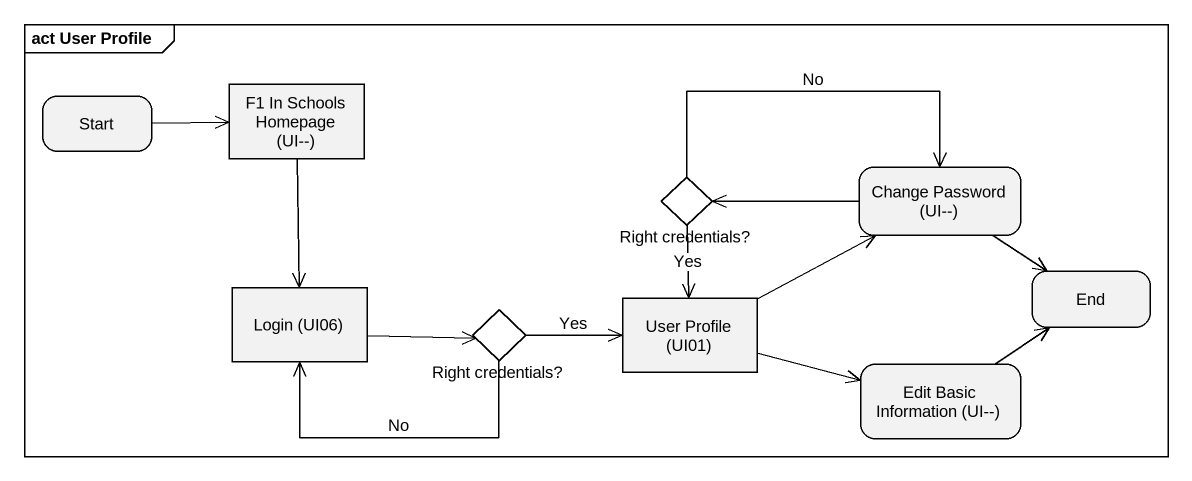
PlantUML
@startuml
mainframe act User Profile
hide empty description
state "Start" as Start_
state "F1 In Schools Homepage (UI--)" as F1_In_Schools_Homepage_UI <<object>>
state "Right credentials?" as Right_credentials <<choice>>
state "Change Password (UI--)" as Change_Password_UI
state "Login (UI06)" as Login_UI06 <<object>>
state "Right credentials?" as Right_credentials_2 <<choice>>
state "User Profile (UI01)" as User_Profile_UI01 <<object>>
state "End" as End_
state "Edit Basic Information (UI--)" as Edit_Basic_Information_UI
Start_ -right-> F1_In_Schools_Homepage_UI
F1_In_Schools_Homepage_UI --> Login_UI06
Right_credentials -right-> Change_Password_UI : No
Right_credentials --> User_Profile_UI01 : Yes
Change_Password_UI -left-> Right_credentials
Change_Password_UI --> End_
Login_UI06 -right-> Right_credentials_2
Right_credentials_2 -left-> Login_UI06 : No
Right_credentials_2 -right-> User_Profile_UI01 : Yes
User_Profile_UI01 -right-> Change_Password_UI
User_Profile_UI01 -right-> Edit_Basic_Information_UI
Edit_Basic_Information_UI -up-> End_
@enduml
